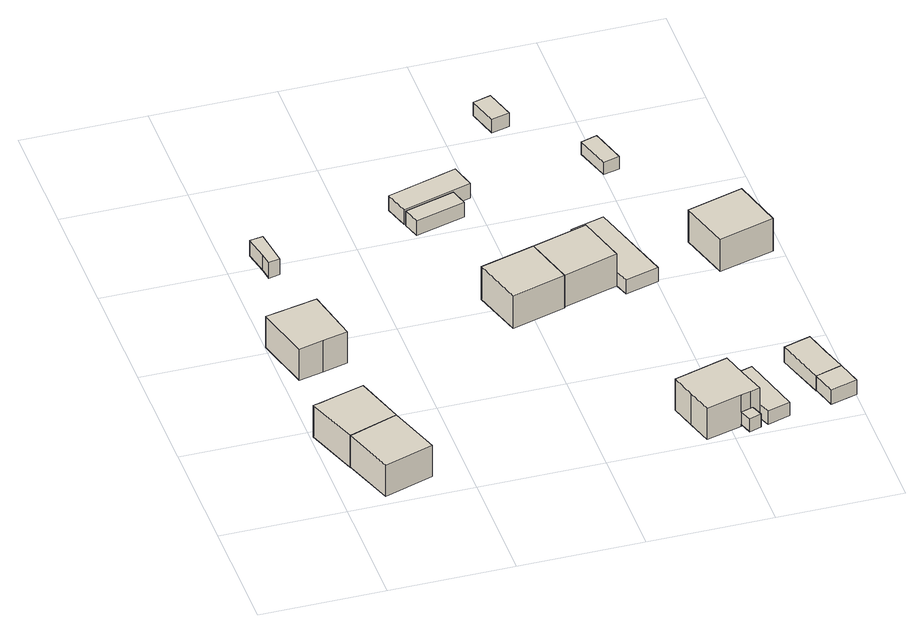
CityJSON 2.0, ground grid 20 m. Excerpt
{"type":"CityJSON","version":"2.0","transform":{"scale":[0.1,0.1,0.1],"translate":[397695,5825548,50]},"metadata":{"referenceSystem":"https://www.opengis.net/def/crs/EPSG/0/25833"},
"CityObjects":{
"building1":{"type":"Building","attributes":{"Gemeindeschluessel":"11000011","BezugspunktDach":"2200","function":"31001_1010","measuredHeight":7.86,"storeysAboveGround":1},"address":[{"country":"Germany","locality":"Berlin","thoroughfareNumber":"65","thoroughfareName":"Doberaner Straße"}],"geometry":[{"type":"Solid","lod":"1","boundaries":[[[[0,1,2,3,4,5,6]],[[7,8,9,10,11,12,13]],[[7,13,6,5]],[[8,7,5,4]],[[9,8,4,3]],[[10,9,3,2]],[[11,10,2,1]],[[12,11,1,0]],[[13,12,0,6]]]]}]},
"building2":{"type":"Building","attributes":{"Gemeindeschluessel":"11000011","BezugspunktDach":"2200","function":"31001_1010","measuredHeight":7.77,"storeysAboveGround":1},"address":[{"country":"Germany","locality":"Berlin","thoroughfareNumber":"63","thoroughfareName":"Doberaner Straße"}],"geometry":[{"type":"Solid","lod":"1","boundaries":[[[[14,15,2,0]],[[16,17,18,19]],[[16,19,0,2]],[[17,16,2,15]],[[18,17,15,14]],[[19,18,14,0]]]]}]},
"building3":{"type":"Building","attributes":{"Gemeindeschluessel":"11000011","BezugspunktDach":"2200","function":"31001_1010","measuredHeight":8.04,"storeysAboveGround":1},"address":[{"country":"Germany","locality":"Berlin","thoroughfareNumber":"67","thoroughfareName":"Doberaner Straße"}],"geometry":[{"type":"Solid","lod":"1","boundaries":[[[[20,21,22,23,24]],[[25,26,27,28,29]],[[25,29,24,23]],[[26,25,23,22]],[[27,26,22,21]],[[28,27,21,20]],[[29,28,20,24]]]]}]},
"building4":{"type":"Building","attributes":{"Gemeindeschluessel":"11000011","BezugspunktDach":"2200","function":"51009_1611","measuredHeight":2.86,"storeysAboveGround":0},"address":[{"country":"Germany","locality":"Berlin"}],"geometry":[{"type":"Solid","lod":"1","boundaries":[[[[30,31,32,33,34]],[[35,36,37,38,39]],[[35,39,34,33]],[[36,35,33,32]],[[37,36,32,31]],[[38,37,31,30]],[[39,38,30,34]]]]}]},
"building5":{"type":"Building","attributes":{"Gemeindeschluessel":"11000011","BezugspunktDach":"2200","function":"31001_1010","measuredHeight":7.49,"storeysAboveGround":2},"address":[{"country":"Germany","locality":"Berlin","thoroughfareNumber":"1","thoroughfareName":"Kühlungsborner Straße"}],"geometry":[{"type":"Solid","lod":"1","boundaries":[[[[40,41,42,43,44]],[[45,46,47,48,49]],[[45,49,44,43]],[[46,45,43,42]],[[47,46,42,41]],[[48,47,41,40]],[[49,48,40,44]]]]}]},
"building6":{"type":"Building","attributes":{"Gemeindeschluessel":"11000011","BezugspunktDach":"2200","function":"31001_2463","measuredHeight":2.71,"storeysAboveGround":1},"address":[{"country":"Germany","locality":"Berlin","thoroughfareNumber":"1 (1)","thoroughfareName":"Kühlungsborner Straße"}],"geometry":[{"type":"Solid","lod":"1","boundaries":[[[[50,51,52,53]],[[54,55,56,57]],[[54,57,53,52]],[[55,54,52,51]],[[56,55,51,50]],[[57,56,50,53]]]]}]},
"building7":{"type":"Building","attributes":{"Gemeindeschluessel":"11000011","BezugspunktDach":"2200","function":"31001_2463","measuredHeight":2.71,"storeysAboveGround":1},"address":[{"country":"Germany","locality":"Berlin","thoroughfareNumber":"2 (1)","thoroughfareName":"Reriker Straße"}],"geometry":[{"type":"Solid","lod":"1","boundaries":[[[[58,59,60,61]],[[62,63,64,65]],[[62,65,61,60]],[[63,62,60,59]],[[64,63,59,58]],[[65,64,58,61]]]]}]},
"building8":{"type":"Building","attributes":{"Gemeindeschluessel":"11000011","function":"31001_1010"},"address":[{"country":"Germany","locality":"Berlin","thoroughfareNumber":"4","thoroughfareName":"Kühlungsborner Straße"}],"children":["building8-1","building8-2"]},
"building8-1":{"type":"BuildingPart","attributes":{"BezugspunktDach":"2200","measuredHeight":7.37,"storeysAboveGround":2},"parents":["building8"],"geometry":[{"type":"MultiSurface","lod":"1","boundaries":[[[66,67,68,69,70,71,72,73]],[[74,75,76,77,78,79,80,81]],[[74,81,73,72]],[[75,74,72,71]],[[76,75,71,70]],[[82,83,84,85,77,76,70,69]],[[86,82,85,87,78,77,69,68]],[[79,78,68,67]],[[80,79,67,66]],[[81,80,66,73]],[[85,84,83,82]],[[87,85,82,86]]]}]},
"building8-2":{"type":"BuildingPart","attributes":{"BezugspunktDach":"2200","measuredHeight":2.47,"storeysAboveGround":2},"parents":["building8"],"geometry":[{"type":"MultiSurface","lod":"1","boundaries":[[[88,89,83,86]],[[84,90,91,87]],[[90,84,83,89]],[[91,90,89,88]],[[87,91,88,86]],[[84,85,82,83]],[[87,86,82,85]]]}]},
"building9":{"type":"Building","attributes":{"Gemeindeschluessel":"11000011","BezugspunktDach":"2200","function":"31001_1010","measuredHeight":7.36,"storeysAboveGround":2},"address":[{"country":"Germany","locality":"Berlin","thoroughfareNumber":"3","thoroughfareName":"Kühlungsborner Straße"}],"geometry":[{"type":"Solid","lod":"1","boundaries":[[[[41,92,93,43]],[[94,95,96,97]],[[94,97,43,93]],[[95,94,93,92]],[[96,95,92,41]],[[97,96,41,43]]]]}]},
"building10":{"type":"Building","attributes":{"Gemeindeschluessel":"11000011","BezugspunktDach":"2200","function":"31001_2463","measuredHeight":2.48,"storeysAboveGround":1},"address":[{"country":"Germany","locality":"Berlin","thoroughfareNumber":"4 (1)","thoroughfareName":"Kühlungsborner Straße"}],"geometry":[{"type":"Solid","lod":"1","boundaries":[[[[98,99,100,101,102]],[[103,104,105,106,107]],[[103,107,102,101]],[[104,103,101,100]],[[105,104,100,99]],[[106,105,99,98]],[[107,106,98,102]]]]}]},
"building11":{"type":"Building","attributes":{"Gemeindeschluessel":"11000011","BezugspunktDach":"2200","function":"31001_2463","measuredHeight":2.55,"storeysAboveGround":1},"address":[{"country":"Germany","locality":"Berlin","thoroughfareNumber":"3 (1)","thoroughfareName":"Kühlungsborner Straße"}],"geometry":[{"type":"Solid","lod":"1","boundaries":[[[[108,109,110,111,112,113]],[[114,115,116,95,94,117]],[[114,117,113,112]],[[115,114,112,111]],[[116,115,111,110]],[[95,116,110,109]],[[94,95,109,108]],[[117,94,108,113]]]]}]},
"building12":{"type":"Building","attributes":{"Gemeindeschluessel":"11000011","BezugspunktDach":"2200","function":"31001_2143","measuredHeight":2.51,"storeysAboveGround":1},"address":[{"country":"Germany","locality":"Berlin","thoroughfareNumber":"4 (1)","thoroughfareName":"Reriker Straße"}],"geometry":[{"type":"Solid","lod":"1","boundaries":[[[[118,119,120,121]],[[122,123,124,125]],[[122,125,121,120]],[[123,122,120,119]],[[124,123,119,118]],[[125,124,118,121]]]]}]},
"building13":{"type":"Building","attributes":{"Gemeindeschluessel":"11000011","BezugspunktDach":"2200","function":"31001_2463","measuredHeight":2.75,"storeysAboveGround":1},"address":[{"country":"Germany","locality":"Berlin","thoroughfareNumber":"6 (1)","thoroughfareName":"Kühlungsborner Straße"}],"geometry":[{"type":"Solid","lod":"1","boundaries":[[[[126,127,128,129,130]],[[131,132,133,134,135]],[[131,135,130,129]],[[132,131,129,128]],[[133,132,128,127]],[[134,133,127,126]],[[135,134,126,130]]]]}]},
"building14":{"type":"Building","attributes":{"Gemeindeschluessel":"11000011","BezugspunktDach":"2200","function":"51009_1610","measuredHeight":2.72,"storeysAboveGround":0},"address":[{"country":"Germany","locality":"Berlin"}],"geometry":[{"type":"Solid","lod":"1","boundaries":[[[[136,137,127,126]],[[138,139,140,141]],[[138,141,126,127]],[[139,138,127,137]],[[140,139,137,136]],[[141,140,136,126]]]]}]},
"building15":{"type":"Building","attributes":{"Gemeindeschluessel":"11000011","BezugspunktDach":"2200","function":"31001_2143","measuredHeight":2.68,"storeysAboveGround":1},"address":[{"country":"Germany","locality":"Berlin","thoroughfareNumber":"5 (1)","thoroughfareName":"Kühlungsborner Straße"}],"geometry":[{"type":"Solid","lod":"1","boundaries":[[[[142,143,144,145]],[[146,147,148,149]],[[146,149,145,144]],[[147,146,144,143]],[[148,147,143,142]],[[149,148,142,145]]]]}]},
"building16":{"type":"Building","attributes":{"Gemeindeschluessel":"11000011","BezugspunktDach":"2200","function":"31001_1010","measuredHeight":7.48,"storeysAboveGround":1},"address":[{"country":"Germany","locality":"Berlin","thoroughfareNumber":"5","thoroughfareName":"Kühlungsborner Straße"}],"geometry":[{"type":"Solid","lod":"1","boundaries":[[[[150,151,152,153]],[[154,155,156,157]],[[154,157,153,152]],[[155,154,152,151]],[[156,155,151,150]],[[157,156,150,153]]]]}]}
},
"vertices":[
[35,101,65],[75,115,65],[115,129,65],[89,211,65],[47,199,65],[18,190,65],[5,187,65],[18,190,6],[47,199,6],[89,211,6],[115,129,6],[75,115,6],[35,101,6],[5,187,6],
[64,17,65],[144,43,65],[115,129,7],[144,43,7],[64,17,7],[35,101,7],
[25,322,65],[65,332,65],[105,342,65],[85,431,65],[1,413,65],[85,431,7],[105,342,7],[65,332,7],[25,322,7],[1,413,7],
[51,590,38],[54,569,38],[72,573,38],[64,632,38],[43,629,38],[64,632,9],[72,573,9],[54,569,9],[51,590,9],[43,629,9],
[363,348,69],[450,373,69],[438,414,69],[427,454,69],[339,429,69],[427,454,8],[438,414,8],[450,373,8],[363,348,8],[339,429,8],
[293,603,36],[373,626,36],[365,654,36],[284,631,36],[365,654,9],[373,626,9],[293,603,9],[284,631,9],
[283,634,36],[395,667,36],[384,707,36],[271,674,36],[384,707,9],[395,667,9],[283,634,9],[271,674,9],
[545,47,67],[557,6,67],[615,22,67],[631,27,67],[646,31,67],[633,73,67],[621,114,67],[533,88,67],[621,114,9],[633,73,9],[646,31,9],[631,27,9],[615,22,9],[557,6,9],[545,47,9],[533,88,9],[631,27,36],[634,28,36],[634,28,12],[631,27,12],[615,22,36],[615,22,12],
[622,2,36],[641,8,36],[641,8,12],[622,2,12],
[539,399,69],[516,480,69],[516,480,10],[539,399,10],[450,373,10],[427,454,10],
[646,31,36],[653,12,36],[690,23,36],[662,122,36],[622,110,36],[662,122,11],[690,23,11],[653,12,11],[646,31,11],[622,110,11],
[516,480,36],[539,399,36],[546,376,36],[600,391,36],[559,532,36],[505,517,36],[559,532,10],[600,391,10],[546,376,10],[505,517,10],
[471,805,36],[500,813,36],[486,861,36],[457,853,36],[486,861,11],[500,813,11],[471,805,11],[457,853,11],
[745,69,39],[788,82,39],[776,119,39],[764,162,39],[720,149,39],[764,162,11],[776,119,11],[788,82,11],[745,69,11],[720,149,11],
[756,30,39],[799,42,39],[788,82,12],[799,42,12],[756,30,12],[745,69,12],
[599,660,34],[625,667,34],[608,725,34],[582,717,34],[608,725,11],[625,667,11],[599,660,11],[582,717,11],
[695,387,70],[784,412,70],[761,495,70],[671,469,70],[761,495,10],[784,412,10],[695,387,10],[671,469,10]
]}
